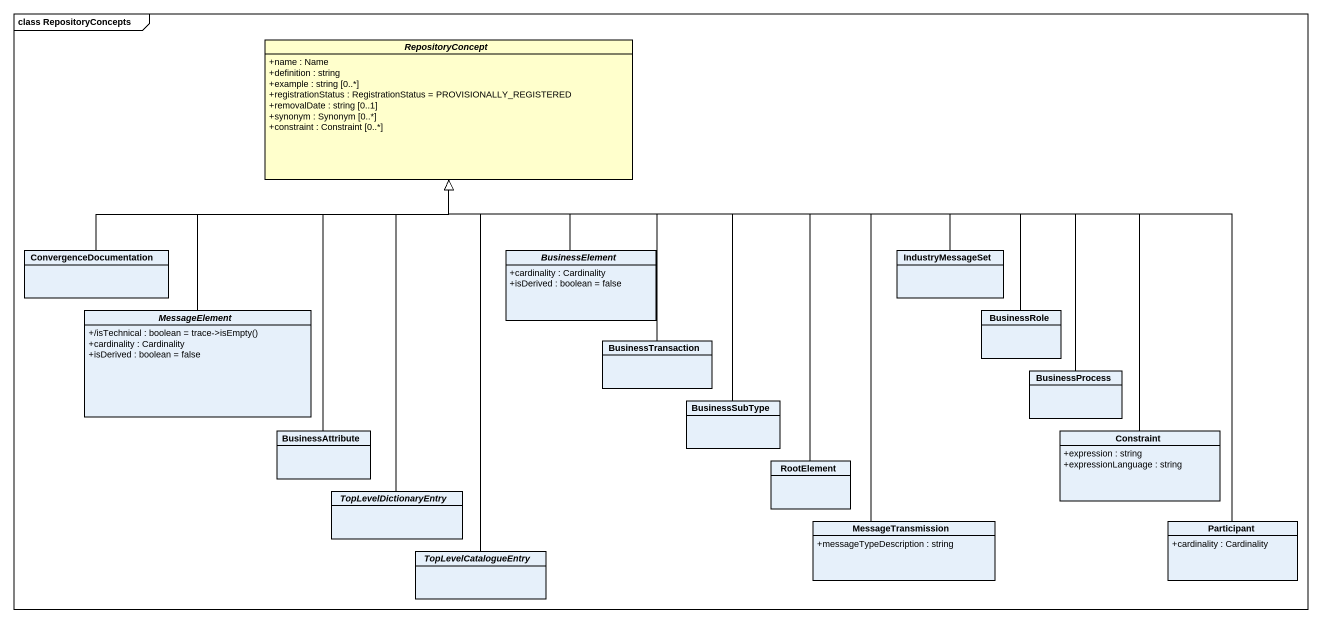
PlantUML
@startuml
mainframe class RepositoryConcepts
hide circle
hide empty members
skinparam classAttributeIconSize 0
abstract class RepositoryConcept #FFFFCC {
  +name : Name
  +definition : string
  +example : string [0..*]
  +registrationStatus : RegistrationStatus = PROVISIONALLY_REGISTERED
  +removalDate : string [0..1]
  +synonym : Synonym [0..*]
  +constraint : Constraint [0..*]
}
class ConvergenceDocumentation
abstract class BusinessElement {
  +cardinality : Cardinality
  +isDerived : boolean = false
}
class IndustryMessageSet
abstract class MessageElement {
  {field} +/isTechnical : boolean = trace->isEmpty()
  +cardinality : Cardinality
  +isDerived : boolean = false
}
class BusinessRole
class BusinessTransaction
class BusinessProcess
class BusinessSubType
class BusinessAttribute
class Constraint {
  +expression : string
  +expressionLanguage : string
}
abstract class TopLevelDictionaryEntry
class RootElement
class MessageTransmission {
  +messageTypeDescription : string
}
class "Participant" as Participant_ {
  +cardinality : Cardinality
}
abstract class TopLevelCatalogueEntry
ConvergenceDocumentation -right-|> RepositoryConcept
BusinessElement -up-|> RepositoryConcept
IndustryMessageSet -left-|> RepositoryConcept
MessageElement -up-|> RepositoryConcept
BusinessRole -left-|> RepositoryConcept
BusinessTransaction -up-|> RepositoryConcept
BusinessProcess -left-|> RepositoryConcept
BusinessSubType -up-|> RepositoryConcept
BusinessAttribute -up-|> RepositoryConcept
Constraint -left-|> RepositoryConcept
TopLevelDictionaryEntry -up-|> RepositoryConcept
RootElement -up-|> RepositoryConcept
MessageTransmission -up-|> RepositoryConcept
Participant_ -left-|> RepositoryConcept
TopLevelCatalogueEntry -up-|> RepositoryConcept
@enduml
